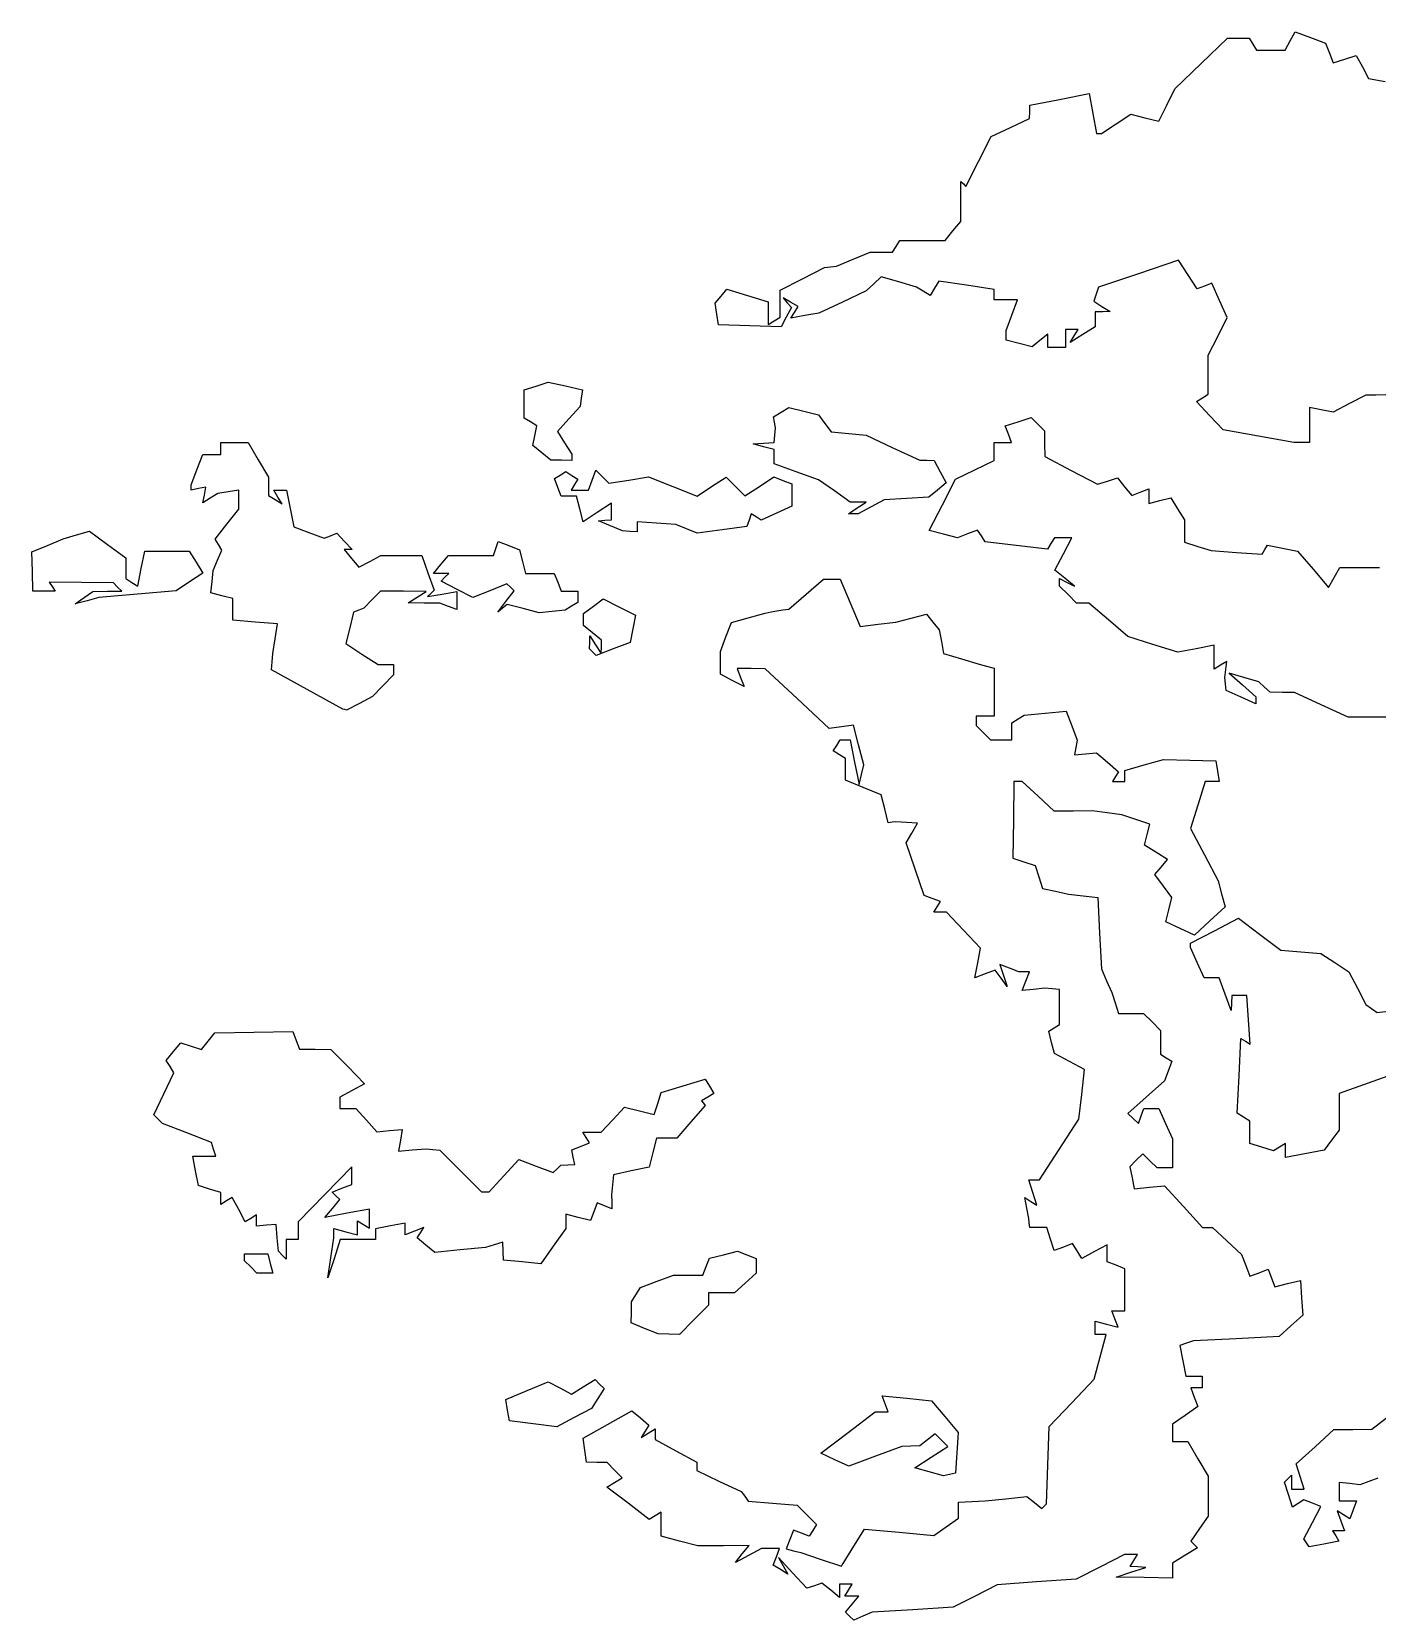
# Model space of a CAD drawing. Extents: x 0 to 4532, y 0 to 2620.
# Drawn here: x 794.2 to 1020.4, y 1296.1 to 1563.2 of the extents above; entities that cross this region are included whole.
import ezdxf

# ---------------------------------------------------------------- set-up
doc = ezdxf.new("R2010")
doc.units = 0
doc.layers.add('Layer_1', color=7, linetype='CONTINUOUS')

msp = doc.modelspace()

# ---------------------------------------------------------------- linework, layer by layer
at = {"layer": 'Layer_1', "color": 7}
for points in [[(1021.879437, 1502.126172), (1020.196848, 1502.116251), (1018.51423, 1502.10633), (1015.761533, 1500.670428), (1013.008949, 1499.234529), (1011.011544, 1499.619129), (1009.014252, 1500.00383), (1009.014252, 1497.061229), (1009.014252, 1494.118627), (1007.697927, 1494.118627), (1006.381546, 1494.118627), (1000.44795, 1495.193829), (994.514241, 1496.269027), (992.273339, 1498.640427), (990.032324, 1501.01183), (991.023345, 1501.62423), (992.014224, 1502.23663), (992.014224, 1505.524029), (992.014224, 1508.811332), (993.593037, 1511.976232), (995.171936, 1515.141135), (993.896345, 1518.022936), (992.62064, 1520.904836), (991.391821, 1520.433335), (990.163143, 1519.961834), (988.587732, 1522.366036), (987.012434, 1524.770336), (980.283833, 1522.505935), (973.555233, 1520.241534), (973.162832, 1519.064436), (972.770432, 1517.887335), (974.142316, 1517.018334), (975.514228, 1516.149234), (974.264234, 1516.134211), (973.01424, 1516.119187), (973.01424, 1514.859685), (973.01424, 1513.600286), (970.909629, 1512.285883), (968.804932, 1510.971585), (969.468636, 1512.045383), (970.132227, 1513.119184), (969.073231, 1513.119184), (968.014235, 1513.119184), (968.014235, 1511.619185), (968.014235, 1510.119184), (966.514226, 1510.119184), (965.014216, 1510.119184), (965.014216, 1511.241585), (965.014216, 1512.364085), (963.712177, 1511.283484), (962.410167, 1510.202883), (960.212183, 1510.777684), (958.014226, 1511.352485), (958.014226, 1512.170683), (958.014226, 1512.988986), (958.989486, 1515.554086), (959.964718, 1518.119186), (957.989479, 1518.119186), (956.014213, 1518.119186), (956.014213, 1519.005688), (956.014213, 1519.892087), (951.374095, 1520.587888), (946.733977, 1521.283788), (945.985913, 1520.073386), (945.237822, 1518.862986), (944.093447, 1519.570188), (942.949071, 1520.277486), (939.982897, 1521.128186), (937.016751, 1521.978886), (935.765482, 1520.798987), (934.514212, 1519.619187), (930.514214, 1517.761485), (926.514216, 1515.903884), (924.184136, 1515.477485), (921.854057, 1515.050984), (922.450438, 1516.015986), (923.046848, 1516.980985), (921.780526, 1517.710387), (920.514204, 1518.439887), (921.229045, 1517.647986), (921.94383, 1516.856187), (921.06594, 1515.215785), (920.188022, 1513.575384), (914.923913, 1513.750791), (909.659832, 1513.926086), (909.393659, 1515.738585), (909.127769, 1517.551086), (910.106658, 1518.730585), (911.085574, 1519.910087), (914.549881, 1518.846885), (918.014216, 1517.783586), (918.014216, 1515.892387), (918.014216, 1514.001184), (919.014223, 1514.619185), (920.014201, 1515.237187), (920.014201, 1517.492987), (920.014201, 1519.748787), (923.764212, 1521.648188), (927.514222, 1523.547489), (928.514229, 1523.677401), (929.514207, 1523.807313), (932.329323, 1524.963313), (935.144411, 1526.119213), (937.020295, 1526.119213), (938.896179, 1526.119213), (939.514217, 1527.119214), (940.132255, 1528.119215), (943.950779, 1528.119215), (947.769331, 1528.119215), (949.091779, 1529.712616), (950.414227, 1531.306115), (950.414227, 1534.679316), (950.414227, 1538.052517), (950.839197, 1537.627618), (951.264167, 1537.202616), (953.389188, 1541.410919), (955.514238, 1545.619221), (958.742588, 1547.119222), (961.970939, 1548.619221), (961.993616, 1549.736721), (962.016293, 1550.854221), (966.998638, 1551.839323), (971.981012, 1552.824422), (972.609906, 1549.47182), (973.238914, 1546.119221), (973.662807, 1546.119221), (974.0867, 1546.119221), (976.544197, 1547.729422), (979.001694, 1549.339723), (981.351106, 1548.750023), (983.700404, 1548.160422), (985.045019, 1550.889821), (986.389605, 1553.619223), (990.821008, 1557.869225), (995.252496, 1562.119225), (997.075401, 1562.119225), (998.898305, 1562.119225), (999.516315, 1561.119224), (1000.134325, 1560.119226), (1002.525604, 1560.119226), (1004.916912, 1560.119226), (1005.781819, 1561.664726), (1006.646727, 1563.210227), (1009.195102, 1562.241325), (1011.743506, 1561.272425), (1012.375009, 1559.626924), (1013.006426, 1557.981324), (1014.950512, 1558.598325), (1016.894513, 1559.215325), (1017.925105, 1557.289625), (1018.955726, 1555.363922), (1021.733425, 1554.832922)], [(1022.433809, 1447.919271), (1018.974009, 1447.936279), (1015.51421, 1447.953287), (1011.014208, 1450.014486), (1006.514207, 1452.075787), (1004.464191, 1452.097897), (1002.414203, 1452.120007), (1001.464199, 1453.007609), (1000.514196, 1453.895208), (998.014207, 1454.630209), (995.514191, 1455.36521), (997.764192, 1453.375308), (1000.014192, 1451.385409), (1000.014192, 1450.774109), (1000.014192, 1450.162908), (997.514204, 1451.302008), (995.014216, 1452.441008), (994.895728, 1453.530508), (994.777239, 1454.62001), (994.962625, 1455.97041), (995.148011, 1457.320711), (994.081107, 1456.66131), (993.014203, 1456.002011), (993.014203, 1458.036011), (993.014203, 1460.070012), (989.948107, 1459.45681), (986.881898, 1458.843511), (982.698102, 1460.175611), (978.514192, 1461.507611), (975.229403, 1464.313812), (971.944586, 1467.120013), (970.907984, 1467.120013), (969.871297, 1467.120013), (968.442806, 1468.548613), (967.0142, 1469.977113), (967.0142, 1470.607615), (967.0142, 1471.238015), (968.264195, 1470.604914), (969.514189, 1469.971713), (967.871794, 1471.327414), (966.2294, 1472.683115), (967.653697, 1475.401615), (969.078107, 1478.120015), (967.605196, 1478.120015), (966.132229, 1478.120015), (965.545343, 1477.170417), (964.958486, 1476.220816), (959.73633, 1476.823215), (954.514203, 1477.425717), (953.865097, 1478.418518), (953.216048, 1479.411418), (951.535641, 1478.766615), (949.855263, 1478.121815), (947.479375, 1478.718117), (945.103516, 1479.314416), (947.308843, 1483.632419), (949.514198, 1487.950519), (952.764177, 1489.519118), (956.014184, 1491.087619), (956.014184, 1492.603821), (956.014184, 1494.120022), (957.482815, 1494.120022), (958.951417, 1494.120022), (958.410481, 1495.529723), (957.869546, 1496.939322), (960.042529, 1497.629022), (962.215512, 1498.318723), (963.335991, 1497.198221), (964.456471, 1496.077722), (964.485384, 1493.93452), (964.514297, 1491.79132), (968.942214, 1489.44482), (973.370215, 1487.09822), (975.051019, 1487.63172), (976.731908, 1488.16522), (977.946213, 1486.702018), (979.160519, 1485.238918), (980.587424, 1485.786419), (982.014328, 1486.334019), (982.014328, 1485.110418), (982.014328, 1483.886718), (983.857812, 1484.368818), (985.701325, 1484.850918), (986.857804, 1482.999017), (988.014311, 1481.147117), (988.014311, 1479.250217), (988.014311, 1477.353317), (990.264312, 1476.650217), (992.514313, 1475.947216), (996.783319, 1475.659916), (1001.052325, 1475.372514), (1001.509412, 1476.112116), (1001.966612, 1476.851817), (1004.50141, 1476.367214), (1007.036236, 1475.882717), (1009.625714, 1472.805214), (1012.215333, 1469.727712), (1013.164515, 1471.423914), (1014.113724, 1473.120013), (1017.45702, 1473.120013), (1020.800316, 1473.120013)], [(1023.77522, 1388.116125), (1018.891039, 1386.381424), (1014.00683, 1384.646725), (1014.00683, 1381.572525), (1014.00683, 1378.498422), (1012.756836, 1376.820722), (1011.506813, 1375.143022), (1008.256834, 1374.504622), (1005.006827, 1373.866121), (1005.006827, 1375.050122), (1004.99974, 1375.053005), (1004.99974, 1376.237005), (1003.990833, 1375.613505), (1002.981841, 1374.989905), (1000.990841, 1375.621805), (998.999729, 1376.253805), (998.999729, 1378.127403), (998.999729, 1380.001005), (997.939826, 1380.656004), (996.879952, 1381.311105), (997.189835, 1387.617108), (997.499747, 1393.923108), (998.279644, 1393.443608), (999.059427, 1392.964108), (998.779647, 1397.040111), (998.499867, 1401.116112), (997.249845, 1401.116112), (995.999851, 1401.116112), (995.920764, 1399.866112), (995.841678, 1398.61611), (994.837277, 1401.366111), (993.832877, 1404.116112), (992.576788, 1404.116112), (991.320586, 1404.116112), (990.160082, 1406.663212), (988.999578, 1409.210213), (988.999578, 1409.562214), (988.999578, 1409.914214), (993.051677, 1412.026315), (997.103889, 1414.138317), (1000.644476, 1411.437814), (1004.185176, 1408.737213), (1007.559199, 1408.471521), (1010.933081, 1408.20583), (1013.30089, 1406.654331), (1015.668698, 1405.102929), (1017.082592, 1402.35953), (1018.4964, 1399.616128), (1019.443399, 1398.936428), (1020.390284, 1398.256628), (1025.059684, 1398.809628)], [(1020.503245, 1319.954386), (1019.003235, 1319.384186), (1017.503253, 1318.813985), (1015.753227, 1319.030581), (1014.00323, 1319.247091), (1014.00323, 1317.684291), (1014.00323, 1316.121391), (1015.471832, 1316.121391), (1016.940434, 1316.121391), (1016.367042, 1314.62709), (1015.793649, 1313.132889), (1014.728531, 1313.79119), (1013.663327, 1314.449491), (1014.301945, 1312.785389), (1014.940449, 1311.121389), (1013.912833, 1311.121389), (1012.885245, 1311.121389), (1013.432531, 1310.23569), (1013.979929, 1309.35009), (1011.467724, 1308.869889), (1008.955546, 1308.389589), (1008.530548, 1309.07719), (1008.105634, 1309.76479), (1009.518536, 1312.48829), (1010.931437, 1315.211691), (1009.515247, 1315.755192), (1008.09903, 1316.298591), (1007.123146, 1315.695491), (1006.147234, 1315.092389), (1005.483926, 1317.18219), (1004.820647, 1319.272092), (1005.411926, 1319.863391), (1006.003234, 1320.454693), (1006.003234, 1319.288091), (1006.003234, 1318.12139), (1007.070648, 1318.12139), (1008.138034, 1318.12139), (1007.468349, 1320.231493), (1006.798522, 1322.341592), (1009.96264, 1325.231493), (1013.126644, 1328.121394), (1016.314941, 1328.143391), (1019.503238, 1328.165388), (1022.003226, 1330.085989)]]:
    msp.add_lwpolyline(points, dxfattribs=at)
for points in [[(879.963309, 1492.400854), (878.426902, 1493.619055), (878.768676, 1495.275855), (879.110449, 1496.932555), (878.055082, 1497.584856), (876.999715, 1498.237057), (876.999715, 1500.610657), (876.999715, 1502.984257), (879.022178, 1503.626157), (881.044642, 1504.268057), (883.925153, 1503.635457), (886.805664, 1503.002758), (886.601003, 1501.608858), (886.396341, 1500.214957), (884.492337, 1498.111057), (882.588305, 1496.007154), (883.793937, 1494.076655), (884.999541, 1492.146155), (884.999541, 1491.632654), (884.999541, 1491.119052), (883.249543, 1491.151056), (881.499546, 1491.183059), (879.963139, 1492.40126)], [(932.999717, 1483.119059), (934.499727, 1484.08846), (933.154092, 1484.103484), (931.808457, 1484.118507), (929.154094, 1485.982809), (926.499731, 1487.847009), (922.74972, 1489.18361), (918.999709, 1490.52031), (918.999709, 1491.74611), (918.999709, 1492.971911), (917.249712, 1493.42921), (915.499714, 1493.886512), (917.249712, 1494.002506), (918.999709, 1494.1185), (919.118198, 1495.3685), (919.236686, 1496.618502), (919.065473, 1497.526901), (918.89426, 1498.435202), (920.18873, 1499.2353), (921.4832, 1500.035303), (923.991522, 1499.411202), (926.499844, 1498.787202), (927.56054, 1497.351502), (928.621265, 1495.9157), (931.560539, 1495.636912), (934.49984, 1495.358096), (938.999842, 1493.260296), (943.499843, 1491.162397), (944.714659, 1491.140287), (945.929476, 1491.118177), (946.943627, 1489.223176), (947.957807, 1487.328175), (946.502386, 1486.120272), (945.046965, 1484.912373), (941.273398, 1484.704168), (937.499832, 1484.495963), (935.315567, 1483.307061), (933.131301, 1482.118162), (932.315575, 1482.133186), (931.49982, 1482.149343)], [(840.4997, 1452.581516), (834.499688, 1455.879817), (834.620728, 1457.249417), (834.741767, 1458.619019), (835.120759, 1461.119018), (835.49978, 1463.619021), (831.749769, 1463.92942), (827.999787, 1464.23972), (827.999787, 1466.062721), (827.999787, 1467.885722), (826.156955, 1468.367621), (824.314151, 1468.849522), (824.518246, 1470.734321), (824.722057, 1472.619023), (825.449512, 1474.321124), (826.176967, 1476.023224), (825.601988, 1476.953623), (825.027008, 1477.883923), (827.013387, 1480.409225), (828.999737, 1482.934526), (828.999737, 1484.520525), (828.999737, 1486.106527), (827.249739, 1485.833834), (825.499742, 1485.561141), (824.224973, 1484.765739), (822.950204, 1483.97034), (823.224881, 1485.294741), (823.499559, 1486.61904), (822.249536, 1486.369052), (820.999542, 1486.119065), (820.999542, 1486.553965), (820.999542, 1486.988865), (821.974802, 1489.553965), (822.950034, 1492.119065), (824.47479, 1492.119065), (825.999547, 1492.119065), (825.999547, 1493.119066), (825.999547, 1494.119067), (828.283932, 1494.119067), (830.568317, 1494.119067), (832.28393, 1491.214764), (833.999543, 1488.310465), (833.999543, 1486.773763), (833.999543, 1485.237064), (835.154066, 1484.523564), (836.308561, 1483.810064), (835.595052, 1484.964564), (834.881515, 1486.119065), (835.965541, 1486.119065), (837.049538, 1486.119065), (837.665195, 1483.040862), (838.280852, 1479.962663), (840.812645, 1479.000062), (843.344466, 1478.037462), (844.427273, 1478.452961), (845.510079, 1478.868461), (846.794231, 1477.49376), (848.078411, 1476.119061), (847.416549, 1476.119061), (846.754659, 1476.119061), (847.982118, 1474.640061), (849.209576, 1473.161059), (851.038802, 1474.140061), (852.868085, 1475.11906), (856.335991, 1475.11906), (859.803898, 1475.11906), (860.82009, 1472.20406), (861.836255, 1469.289059), (861.295206, 1468.748058), (860.754157, 1468.206958), (863.210208, 1468.652358), (865.666231, 1469.097757), (865.666231, 1467.565359), (865.666231, 1466.032957), (864.251118, 1466.576059), (862.835978, 1467.119058), (860.167782, 1467.134082), (857.499557, 1467.149105), (858.999567, 1468.118506), (860.499549, 1469.087907), (856.678133, 1469.102931), (852.856689, 1469.117954), (851.445999, 1467.707256), (850.035252, 1466.296554), (849.172131, 1465.957253), (848.308981, 1465.617954), (847.662681, 1462.977452), (847.01641, 1460.336951), (849.727155, 1458.560752), (852.437927, 1456.784651), (853.718734, 1456.784651), (854.999569, 1456.784651), (854.999569, 1455.909451), (854.999569, 1455.03435), (853.249543, 1453.211749), (851.499546, 1451.38915), (849.315309, 1450.253549), (847.131043, 1449.117949), (846.815292, 1449.199956), (846.499541, 1449.281962), (840.499558, 1452.580362)], [(891.499697, 1480.119036), (889.499712, 1480.978436), (890.583029, 1481.048423), (891.666374, 1481.118411), (891.666374, 1482.532211), (891.666374, 1483.946113), (889.27878, 1482.381711), (886.891214, 1480.817312), (886.32882, 1482.967811), (885.766454, 1485.118412), (884.49007, 1485.118412), (883.213685, 1485.118412), (882.650356, 1486.586413), (882.087055, 1488.054312), (883.04338, 1488.645412), (883.999704, 1489.236413), (885.01601, 1488.608312), (886.032316, 1487.980214), (885.456996, 1487.049314), (884.881676, 1486.118413), (886.333696, 1486.118413), (887.785715, 1486.118413), (888.425495, 1487.785613), (889.065274, 1489.452813), (890.15049, 1488.367614), (891.235678, 1487.282412), (894.578123, 1487.824813), (897.92054, 1488.367214), (901.989647, 1486.739112), (906.058754, 1485.111013), (908.5029, 1486.712413), (910.947045, 1488.313915), (912.530479, 1486.730512), (914.113884, 1485.147113), (916.549072, 1486.742712), (918.984289, 1488.338312), (920.492009, 1487.759713), (921.999729, 1487.181212), (921.999729, 1485.310312), (921.999729, 1483.439411), (919.424765, 1482.26621), (916.849857, 1481.093012), (916.010178, 1481.611911), (915.170527, 1482.130913), (914.813617, 1481.060111), (914.456706, 1479.989411), (910.275858, 1479.42861), (906.095037, 1478.867809), (904.297361, 1479.60251), (902.499713, 1480.337211), (899.249706, 1480.573705), (895.999699, 1480.810313), (895.999699, 1479.964313), (895.999699, 1479.118415), (894.749705, 1479.188402), (893.49971, 1479.258389), (891.499697, 1480.117792)], [(802.999678, 1468.03824), (804.499688, 1469.08844), (806.916366, 1469.103464), (809.333015, 1469.118487), (808.640228, 1469.811286), (807.947469, 1470.504088), (802.553221, 1470.587086), (797.159002, 1470.670085), (797.638341, 1469.894483), (798.117708, 1469.118884), (796.256904, 1469.118884), (794.396072, 1469.118884), (794.302529, 1472.421086), (794.208985, 1475.723285), (796.854391, 1476.831787), (799.499797, 1477.940386), (801.714364, 1478.585787), (803.928932, 1479.231188), (806.964356, 1476.986987), (809.999809, 1474.742786), (809.999809, 1472.989886), (809.999809, 1471.236884), (811.011551, 1470.611583), (812.023293, 1469.986283), (812.609272, 1472.916284), (813.19525, 1475.846186), (816.942142, 1475.846186), (820.689035, 1475.846186), (821.840213, 1474.002785), (822.991392, 1472.159485), (820.738188, 1470.683085), (818.484955, 1469.206784), (811.992367, 1468.633783), (805.499808, 1468.060883), (803.499795, 1467.524384), (801.49981, 1466.987882), (802.99982, 1468.038084)], [(876.812968, 1466.186933), (874.126233, 1466.912231), (873.34594, 1466.265631), (872.565647, 1465.619031), (873.925172, 1467.393233), (875.284697, 1469.167334), (874.674284, 1469.777832), (874.063843, 1470.388233), (871.225341, 1469.212532), (868.386896, 1468.036732), (865.70841, 1469.426333), (863.029981, 1470.815933), (863.681496, 1471.467533), (864.33304, 1472.119034), (863.043927, 1472.119034), (861.754815, 1472.119034), (862.999707, 1473.619033), (864.244599, 1475.119034), (868.038801, 1475.119034), (871.833033, 1475.119034), (872.22634, 1476.298936), (872.619647, 1477.478835), (874.404624, 1476.793936), (876.189573, 1476.108935), (876.711289, 1474.114033), (877.232978, 1472.119034), (879.647728, 1472.119034), (882.062478, 1472.119034), (882.638082, 1470.619033), (883.213685, 1469.119031), (884.606687, 1469.119031), (885.999717, 1469.119031), (885.999717, 1468.178034), (885.999717, 1467.237033), (884.942564, 1466.583732), (883.88544, 1465.930332), (881.692585, 1465.69602), (879.499703, 1465.461623)], [(931.706154, 1296.745879), (931.01708, 1297.434979), (932.130841, 1298.77698), (933.244602, 1300.118981), (932.06315, 1300.118981), (930.881697, 1300.118981), (931.499707, 1301.118979), (932.117745, 1302.11898), (931.058749, 1302.11898), (929.999725, 1302.11898), (929.999725, 1300.996579), (929.999725, 1299.874079), (928.533334, 1301.09108), (927.066972, 1302.308082), (925.78333, 1301.87018), (924.499717, 1301.432281), (922.132249, 1304.02558), (919.76478, 1306.618981), (920.53674, 1305.214482), (921.308727, 1303.80998), (920.086059, 1304.56558), (918.863363, 1305.321283), (919.40016, 1306.720181), (919.936957, 1308.118983), (918.402591, 1308.118983), (916.868225, 1308.118983), (914.683988, 1306.955281), (912.499723, 1305.791582), (913.664734, 1307.205283), (914.829746, 1308.618983), (910.511899, 1308.594889), (906.194052, 1308.570794), (903.096888, 1309.373297), (899.999725, 1310.175896), (899.999725, 1312.206296), (899.999725, 1314.236697), (899.005586, 1313.622296), (898.011476, 1313.007898), (894.453229, 1315.721899), (890.894982, 1318.435897), (892.188998, 1319.235698), (893.482986, 1320.0354), (892.202973, 1321.315499), (890.922932, 1322.5955), (889.211315, 1322.60749), (887.499699, 1322.619481), (887.207419, 1324.661582), (886.91511, 1326.703682), (890.99941, 1328.999183), (895.083711, 1331.294684), (896.530713, 1330.093784), (897.977687, 1328.892883), (897.334194, 1327.851683), (896.6907, 1326.810482), (897.845195, 1327.523983), (898.999719, 1328.237483), (898.999719, 1327.335983), (898.999719, 1326.434382), (902.499713, 1324.549582), (905.999708, 1322.664681), (905.999708, 1321.938981), (905.999708, 1321.213281), (909.749719, 1319.46848), (913.49973, 1317.723678), (914.066546, 1316.908978), (914.63339, 1316.094179), (918.749608, 1315.745177), (922.865827, 1315.396277), (924.496543, 1313.765477), (926.12723, 1312.134775), (925.531444, 1311.170777), (924.935658, 1310.206776), (923.596741, 1310.720576), (922.257795, 1311.234376), (921.645625, 1309.639076), (921.033427, 1308.043777), (922.266583, 1307.733275), (923.499711, 1307.422674), (926.933772, 1306.288476), (930.367833, 1305.154274), (930.486321, 1305.386885), (930.604809, 1305.619496), (932.409827, 1308.498599), (934.214817, 1311.3778), (940.030037, 1310.8504), (945.84523, 1310.323099), (947.922374, 1311.777998), (949.999489, 1313.232901), (949.999489, 1314.5704), (949.999489, 1315.9079), (952.24949, 1316.013802), (954.499491, 1316.119705), (957.999514, 1316.491304), (961.499509, 1316.862804), (962.773683, 1315.848704), (964.047828, 1314.834504), (964.442836, 1315.229504), (964.837844, 1315.624503), (965.053277, 1322.122006), (965.26871, 1328.619509), (969.04599, 1332.61951), (972.82327, 1336.619511), (973.830789, 1340.369512), (974.838279, 1344.119513), (973.918889, 1344.119513), (972.999472, 1344.119513), (972.999472, 1345.236294), (972.999472, 1346.352994), (974.924679, 1345.849494), (976.849886, 1345.346094), (976.317681, 1346.732894), (975.785476, 1348.119695), (976.89249, 1348.119695), (977.999476, 1348.119695), (977.999476, 1351.651096), (977.999476, 1355.182497), (976.499467, 1355.758097), (974.999485, 1356.333697), (974.999485, 1357.761898), (974.999485, 1359.190098), (972.872281, 1358.051598), (970.745191, 1356.913198), (969.973288, 1358.162198), (969.201272, 1359.411098), (967.651571, 1358.816398), (966.101869, 1358.221798), (965.483265, 1360.170699), (964.864688, 1362.119699), (963.432086, 1362.119699), (961.999484, 1362.119699), (961.922948, 1362.869699), (961.846413, 1363.6197), (961.510706, 1365.3745), (961.174999, 1367.129201), (962.194366, 1366.499201), (963.213705, 1365.869201), (962.539201, 1367.994501), (961.864668, 1370.119702), (962.763648, 1370.119702), (963.662599, 1370.119702), (966.964679, 1375.215703), (970.266731, 1380.311606), (970.737736, 1384.490607), (971.208854, 1388.669706), (968.688343, 1390.018607), (966.167888, 1391.367507), (965.677551, 1393.242609), (965.187186, 1395.117711), (966.093309, 1395.677709), (966.999432, 1396.237711), (966.999432, 1399.178711), (966.999432, 1402.119713), (965.749438, 1402.234913), (964.499444, 1402.35), (962.609216, 1402.148201), (960.718989, 1401.946488), (961.327814, 1403.533091), (961.936668, 1405.11969), (961.049849, 1405.11969), (960.163001, 1405.11969), (958.569873, 1405.73099), (956.976745, 1406.34239), (957.582424, 1404.480991), (958.188103, 1402.619688), (957.194701, 1404.015389), (956.201299, 1405.411089), (954.481037, 1404.750991), (952.760775, 1404.090889), (953.240936, 1406.60259), (953.721069, 1409.114391), (950.851556, 1412.116993), (947.982043, 1415.119694), (946.931722, 1415.119694), (945.8814, 1415.119694), (946.434666, 1416.014893), (946.987933, 1416.910094), (945.614121, 1417.437293), (944.24031, 1417.964495), (942.737182, 1422.375996), (941.234025, 1426.787496), (942.166425, 1428.453597), (943.098826, 1430.119697), (941.299109, 1430.2381), (939.49942, 1430.356504), (938.849464, 1430.271493), (938.199508, 1430.186482), (937.612197, 1432.526582), (937.024858, 1434.866582), (934.012139, 1436.114482), (930.99942, 1437.362384), (930.99942, 1439.182085), (930.99942, 1441.001784), (929.983114, 1441.629885), (928.966809, 1442.257986), (929.542128, 1443.188884), (930.117448, 1444.119784), (930.947149, 1444.119784), (931.77685, 1444.119784), (932.552325, 1440.369785), (933.327827, 1436.619783), (933.717875, 1438.270783), (934.10795, 1439.921684), (933.230287, 1443.270785), (932.352652, 1446.619787), (930.322932, 1446.331787), (928.293183, 1446.043886), (922.8963, 1451.064289), (917.499416, 1456.084788), (915.142436, 1456.10293), (912.785455, 1456.119938), (913.369931, 1454.596837), (913.954407, 1453.073636), (911.976901, 1454.131935), (909.999423, 1455.190335), (909.999423, 1457.090036), (909.999423, 1458.989737), (910.926494, 1461.428139), (911.853565, 1463.866539), (914.676505, 1464.651739), (917.499416, 1465.437038), (918.499423, 1465.626137), (919.499429, 1465.81535), (920.499436, 1465.968846), (921.499414, 1466.122342), (924.404955, 1468.621143), (927.310496, 1471.119943), (928.729237, 1471.119943), (930.147949, 1471.119943), (931.823679, 1467.148842), (933.499437, 1463.177743), (936.499428, 1463.554442), (939.49942, 1463.931141), (942.073619, 1464.589842), (944.647847, 1465.248543), (945.716027, 1463.934242), (946.784207, 1462.619941), (947.151548, 1460.64064), (947.518862, 1458.661241), (950.509159, 1457.75414), (953.499428, 1456.847039), (954.74945, 1456.514841), (955.999444, 1456.182739), (955.999444, 1452.151339), (955.999444, 1448.119936), (954.499434, 1448.119936), (952.999424, 1448.119936), (952.999424, 1447.319936), (952.999424, 1446.519936), (954.199444, 1445.319937), (955.399435, 1444.119935), (957.199435, 1444.119935), (958.999436, 1444.119935), (958.999436, 1445.560936), (958.999436, 1447.001937), (960.030227, 1447.638936), (961.061046, 1448.276037), (964.590691, 1448.604036), (968.120336, 1448.932138), (969.048343, 1446.491338), (969.976349, 1444.050537), (969.737956, 1442.835236), (969.499562, 1441.619935), (971.348659, 1441.77533), (973.197642, 1441.930726), (975.047362, 1440.346926), (976.897054, 1438.763124), (976.389369, 1437.941525), (975.881542, 1437.119925), (976.940566, 1437.119925), (977.999562, 1437.119925), (977.999562, 1438.042325), (977.999562, 1438.964826), (981.249569, 1439.895027), (984.499548, 1440.825327), (988.901159, 1440.722628), (993.302656, 1440.619928), (993.562593, 1438.869928), (993.82253, 1437.119928), (992.654543, 1437.119928), (991.486527, 1437.119928), (990.250337, 1433.159127), (989.014119, 1429.198225), (991.353922, 1424.797623), (993.693837, 1420.397021), (994.262836, 1418.221223), (994.831835, 1416.04532), (992.27042, 1413.67022), (989.70892, 1411.29522), (987.29312, 1412.395919), (984.877236, 1413.496621), (985.379621, 1415.558322), (985.88192, 1417.619921), (984.457623, 1419.537922), (983.03344, 1421.455824), (984.092521, 1422.731922), (985.151517, 1424.008023), (983.210124, 1425.220524), (981.268618, 1426.432925), (981.725534, 1428.180025), (982.182338, 1429.927126), (979.84092, 1430.732225), (977.49953, 1431.537225), (974.999513, 1431.855927), (972.499525, 1432.174725), (969.296431, 1432.151765), (966.093309, 1432.128804), (963.400395, 1434.624506), (960.70748, 1437.120206), (960.026825, 1437.120206), (959.346198, 1437.120206), (959.248403, 1430.663604), (959.150607, 1424.207104), (961.024054, 1423.612502), (962.897472, 1423.017901), (963.515283, 1421.071403), (964.133066, 1419.1248), (966.316424, 1418.6525), (968.499782, 1418.180101), (970.968362, 1417.900208), (973.436971, 1417.620201), (973.735885, 1411.620198), (974.03477, 1405.620198), (974.926578, 1403.620196), (975.818386, 1401.620194), (976.377662, 1399.870194), (976.936966, 1398.120194), (979.039763, 1398.120194), (981.142674, 1398.120194), (982.571166, 1396.691594), (983.999771, 1395.263094), (983.999771, 1393.250594), (983.999771, 1391.238194), (984.956068, 1390.647192), (985.912477, 1390.056092), (985.285085, 1388.421292), (984.657664, 1386.786392), (981.57938, 1384.03589), (978.501181, 1381.285489), (979.387376, 1380.452789), (980.273572, 1379.620188), (980.719972, 1380.87019), (981.166485, 1382.12019), (982.422574, 1382.12019), (983.678776, 1382.12019), (984.83928, 1379.57309), (985.999785, 1377.026088), (985.999785, 1374.573087), (985.999785, 1372.120187), (984.699787, 1372.120187), (983.39979, 1372.120187), (982.199771, 1373.320187), (980.99978, 1374.520187), (979.905975, 1373.426387), (978.81217, 1372.332587), (979.191587, 1370.476386), (979.570863, 1368.620186), (982.11459, 1368.881285), (984.658288, 1369.142384), (987.853275, 1365.631283), (991.04829, 1362.120182), (991.877991, 1362.120182), (992.707777, 1362.120182), (995.159293, 1359.848181), (997.610894, 1357.576181), (998.313773, 1355.74438), (999.01668, 1353.91268), (1000.546085, 1354.49958), (1002.075491, 1355.08648), (1002.641881, 1353.610479), (1003.208272, 1352.134379), (1005.354071, 1352.670579), (1007.499785, 1353.206679), (1007.700762, 1350.274178), (1007.901738, 1347.341577), (1005.917854, 1345.546177), (1003.933828, 1343.750676), (996.716733, 1343.406476), (989.499638, 1343.062176), (988.373234, 1342.669976), (987.246831, 1342.277776), (987.739832, 1339.698975), (988.232834, 1337.120174), (989.616227, 1337.120174), (990.999648, 1337.120174), (990.999648, 1336.120174), (990.999648, 1335.120174), (990.031049, 1335.120174), (989.06245, 1335.120174), (989.662431, 1333.556373), (990.262526, 1331.992673), (988.131127, 1330.499672), (985.999643, 1329.006772), (985.999643, 1327.563471), (985.999643, 1326.120171), (987.28405, 1326.120171), (988.568428, 1326.120171), (990.284041, 1323.21587), (991.999626, 1320.311569), (991.999626, 1316.938368), (991.999626, 1313.565167), (990.534936, 1311.474065), (989.070245, 1309.382864), (989.632328, 1308.820765), (990.194438, 1308.258765), (988.097026, 1306.948863), (985.999643, 1305.639064), (985.999643, 1304.379661), (985.999643, 1303.120163), (981.249626, 1303.220169), (976.499637, 1303.320175), (978.999625, 1304.120776), (981.499641, 1304.921377), (980.19063, 1305.021383), (978.881647, 1305.121389), (979.499628, 1306.121387), (980.117638, 1307.121388), (979.018844, 1307.121388), (977.919936, 1307.121388), (973.864521, 1305.052488), (969.809134, 1302.983587), (963.154347, 1302.508588), (956.499618, 1302.033688), (952.82396, 1300.132386), (949.148302, 1298.230987), (942.323947, 1297.810986), (935.49962, 1297.390886), (933.947396, 1296.725087), (932.395144, 1296.059186), (931.706069, 1296.748285)], [(888.557646, 1458.894419), (887.999702, 1459.45232), (888.013876, 1460.535719), (888.028049, 1461.619019), (888.997413, 1460.119017), (889.966777, 1458.619019), (889.98095, 1459.746618), (889.995124, 1460.874119), (888.495114, 1462.119019), (886.995104, 1463.363919), (886.995104, 1464.38122), (886.995104, 1465.398521), (888.646966, 1466.606421), (890.298771, 1467.814221), (893.007587, 1466.462919), (895.716347, 1465.111621), (895.275276, 1462.804218), (894.834177, 1460.49672), (891.972573, 1459.416617), (889.110997, 1458.336518), (888.553054, 1458.894419)], [(844.503099, 1356.989491), (844.999701, 1360.364492), (844.999701, 1361.145892), (844.999701, 1361.927293), (846.999686, 1361.404192), (848.999699, 1360.881192), (848.999699, 1362.056893), (848.999699, 1363.232493), (849.999706, 1362.614493), (850.999684, 1361.996493), (850.999684, 1363.600793), (850.999684, 1365.205094), (847.249702, 1364.502994), (843.499691, 1363.800793), (844.741011, 1365.299694), (845.98236, 1366.798494), (845.347909, 1367.432995), (844.71343, 1368.067395), (846.356561, 1368.697995), (847.999693, 1369.328495), (847.999693, 1370.813296), (847.999693, 1372.298096), (843.499691, 1367.667895), (838.99969, 1363.037693), (838.99969, 1361.576093), (838.99969, 1360.114492), (837.999683, 1360.114492), (836.999705, 1360.114492), (836.999705, 1358.447792), (836.999705, 1356.781191), (836.332542, 1357.448291), (835.66538, 1358.115491), (835.477726, 1360.364992), (835.289789, 1362.614493), (833.64473, 1362.475592), (831.999672, 1362.336692), (831.999672, 1363.284592), (831.999672, 1364.232492), (831.049838, 1363.645492), (830.100005, 1363.058492), (828.999652, 1365.118993), (827.899299, 1367.174993), (826.949494, 1366.587993), (825.99966, 1366.000993), (825.99966, 1366.992593), (825.99966, 1367.984194), (824.110056, 1368.583994), (822.220453, 1369.183694), (821.748711, 1371.651395), (821.276997, 1374.118995), (823.221678, 1374.118995), (825.166331, 1374.118995), (824.786885, 1375.257296), (824.407439, 1376.395596), (820.286572, 1378.007296), (816.165676, 1379.618997), (815.451742, 1380.333198), (814.737836, 1381.047497), (816.420908, 1384.594298), (818.104007, 1388.141098), (817.46573, 1389.173899), (816.827481, 1390.206601), (818.054741, 1391.685399), (819.28203, 1393.1642), (820.999655, 1392.619001), (822.717281, 1392.073799), (823.858482, 1393.4489), (824.999654, 1394.8239), (831.544853, 1394.9355), (838.090052, 1395.047015), (838.65185, 1393.583016), (839.213649, 1392.119015), (841.856645, 1392.090952), (844.499669, 1392.062889), (847.335308, 1389.171688), (850.170947, 1386.280487), (848.085327, 1385.164289), (845.999679, 1384.048087), (845.999679, 1383.083287), (845.999679, 1382.118486), (847.344691, 1382.118486), (848.689702, 1382.118486), (850.469067, 1380.152285), (852.248431, 1378.186185), (854.374047, 1378.402299), (856.499664, 1378.618497), (856.187541, 1376.788797), (855.87539, 1374.959096), (858.187526, 1375.149497), (860.499662, 1375.339897), (861.649678, 1375.229198), (862.799666, 1375.118497), (866.299661, 1371.618496), (869.799684, 1368.118495), (870.447429, 1368.118495), (871.095174, 1368.118495), (873.597685, 1370.818796), (876.100225, 1373.518997), (878.992018, 1372.427496), (881.883811, 1371.335996), (882.525064, 1371.977196), (883.166346, 1372.618496), (884.333002, 1372.663496), (885.499686, 1372.708496), (885.240316, 1373.940897), (884.980946, 1375.173297), (886.484499, 1375.750197), (887.988024, 1376.327197), (887.434757, 1377.222398), (886.881491, 1378.117595), (888.401542, 1378.117595), (889.921593, 1378.117595), (891.900034, 1380.241196), (893.878476, 1382.364797), (896.370981, 1381.739197), (898.863485, 1381.113599), (899.447168, 1382.952598), (900.030821, 1384.7917), (903.724337, 1385.925199), (907.417825, 1387.058799), (908.155882, 1385.864599), (908.893939, 1384.6704), (907.861306, 1384.032199), (906.828701, 1383.394001), (907.124865, 1383.005799), (907.421028, 1382.6176), (905.029947, 1379.867598), (902.638838, 1377.117598), (900.92759, 1377.117598), (899.216342, 1377.117598), (898.608849, 1374.697297), (898.001384, 1372.276896), (895.000457, 1371.617796), (891.999502, 1370.958696), (891.841896, 1369.288095), (891.684289, 1367.617595), (891.717455, 1366.446694), (891.75062, 1365.275794), (890.503971, 1365.754194), (889.257293, 1366.232494), (888.689429, 1364.752694), (888.121536, 1363.272793), (886.060379, 1363.811893), (883.999194, 1364.350894), (883.999194, 1363.138593), (883.999194, 1361.926293), (881.891719, 1358.966592), (879.784216, 1356.006891), (876.641699, 1356.312291), (873.49921, 1356.617591), (873.453855, 1358.117592), (873.408217, 1359.617592), (871.953675, 1359.190192), (870.499133, 1358.762692), (866.225195, 1358.337592), (861.951284, 1357.912392), (860.486226, 1359.128292), (859.021139, 1360.344192), (859.562074, 1361.219493), (860.10301, 1362.094693), (858.551069, 1361.499193), (856.999129, 1360.903592), (856.999129, 1361.871893), (856.999129, 1362.840293), (854.499112, 1362.362393), (851.999124, 1361.884393), (851.999124, 1361.000993), (851.999124, 1360.117592), (849.027705, 1360.117592), (846.056287, 1360.117592), (845.031109, 1356.867591), (844.005902, 1353.61759), (844.502504, 1356.992591)], [(831.033029, 1355.481191), (829.999687, 1356.518991), (829.999687, 1357.104691), (829.999687, 1357.690391), (831.939095, 1357.690391), (833.878504, 1357.690391), (834.301887, 1356.071391), (834.725269, 1354.45229), (833.39582, 1354.45229), (832.066371, 1354.45229), (831.033029, 1355.485691)], [(897.249721, 1345.150194), (894.99972, 1346.054594), (895.013894, 1347.836795), (895.028067, 1349.618995), (895.783103, 1350.806396), (896.53814, 1351.993896), (899.332903, 1353.056396), (902.127638, 1354.118997), (904.593922, 1354.118997), (907.060206, 1354.118997), (907.601199, 1355.528797), (908.142162, 1356.938498), (910.490327, 1357.527898), (912.83852, 1358.117198), (914.417985, 1357.511098), (915.99745, 1356.904998), (915.99745, 1355.666997), (915.99745, 1354.428997), (914.168706, 1352.773996), (912.339962, 1351.118996), (910.168708, 1351.118996), (907.997454, 1351.118996), (907.997454, 1350.073495), (907.997454, 1349.028095), (905.542905, 1346.573494), (903.088356, 1344.118994), (901.292891, 1344.181994), (899.497454, 1344.244994), (897.247453, 1345.149394)], [(878.499696, 1329.109089), (874.499698, 1329.618989), (874.199027, 1331.39879), (873.898328, 1333.17869), (877.471853, 1334.671791), (881.045379, 1336.164891), (882.999528, 1335.119091), (884.953648, 1334.073291), (886.931211, 1335.308291), (888.908745, 1336.543291), (889.668856, 1335.783191), (890.428966, 1335.023091), (889.379778, 1333.35969), (888.330562, 1331.69639), (885.415128, 1330.147789), (882.499694, 1328.599089)], [(945.082625, 1320.999586), (942.66555, 1321.669987), (945.439535, 1323.487587), (948.21352, 1325.305188), (947.148997, 1326.369688), (946.084474, 1327.434188), (944.792102, 1326.412888), (943.49973, 1325.391588), (941.99972, 1325.328588), (940.49971, 1325.265588), (936.042965, 1323.625787), (931.58622, 1321.986087), (929.227398, 1323.060787), (926.868603, 1324.135587), (931.442816, 1327.627089), (936.017028, 1331.118689), (937.115369, 1331.118689), (938.213709, 1331.118689), (937.699193, 1332.45949), (937.184704, 1333.80019), (941.342224, 1333.39229), (945.499715, 1332.98439), (947.741864, 1330.301589), (949.983984, 1327.618688), (949.741905, 1324.195988), (949.499826, 1320.773287), (948.499848, 1320.551079), (947.499841, 1320.328871), (945.082738, 1320.999271)]]:
    msp.add_lwpolyline(points, close=True, dxfattribs=at)

doc.saveas('drawing.dxf')
